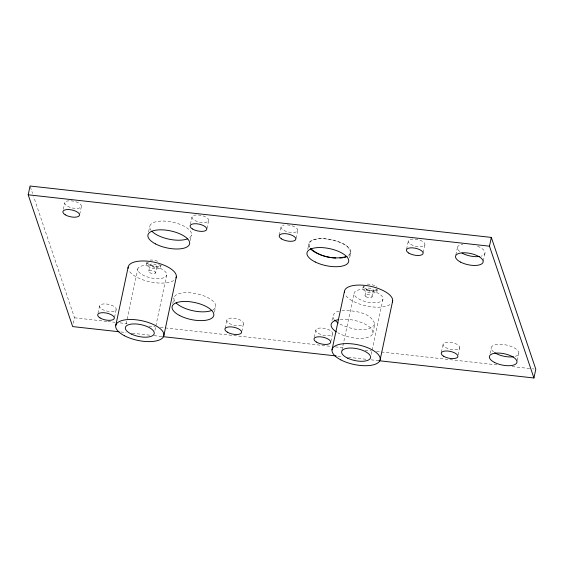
<?xml version="1.0" encoding="UTF-8"?>
<svg xmlns="http://www.w3.org/2000/svg" width="564" height="564" viewBox="0 0 564 564"><rect width="100%" height="100%" fill="white"/><g stroke="black" fill="none" stroke-linecap="round" stroke-linejoin="round"><path stroke-width="0.42" stroke-dasharray="2.82 2.11" d="M339.175 311.095C335.368 311.42 330.885 315.48 334.008 319.238M372.86 333.077L374.729 324.3C371.655 312.153 352.606 310.256 342.066 310.595M349.447 257.854C354.975 245.079 336.919 240.765 327.966 239.228C322.122 238.086 305.892 237.93 309.784 247.533M63.365 209.307L64.719 202.92M79.728 214.249L81.427 206.269M73.348 323.391L74.533 317.807L33.727 196.864M97.995 313.239L99.525 306.055M114.527 317.391L116.226 309.41M126.117 323.969L137.827 268.887M148.6 231.903L149.784 226.312M146.52 264.333L147.021 261.992M148.741 271.178L150.109 264.735M155.72 272.891A3.603 1.473 12 0 0 150.983 270.41A3.603 1.473 12 0 0 149.989 272.8A3.603 1.473 12 0 0 155.72 272.891L157.088 266.455A3.603 1.473 12 0 0 152.35 263.973A3.603 1.473 12 0 0 151.356 266.363A3.603 1.473 12 0 0 157.088 266.455M160.585 267.308L161.078 264.967A7.212 2.947 12 0 1 154.05 266.243A7.212 2.947 12 0 1 147.098 262.471M154.931 330.264L155.664 326.817M155.847 325.957L166.634 275.183A14.749 6.021 12 0 0 146.287 265.397A14.749 6.021 12 0 0 143.771 275.521A14.749 6.021 12 0 0 166.634 275.183M172.767 303.524L173.952 297.94M190.442 224.282L191.964 217.098M190.315 240.539L191.499 234.948M206.974 228.434L208.673 220.453M214.482 312.16L215.667 306.576M225.071 328.22L226.77 320.239M241.773 331.569L243.472 323.588M279.342 235.005L281.041 227.024M296.044 238.361L297.743 230.38M307.747 249.239L308.938 243.648M314.317 337.342L315.84 330.166M331.992 320.451L333.007 315.664M330.849 341.495L332.541 333.514M341.883 350.653L354.143 292.991M362.835 288.437L363.336 286.096A7.212 2.947 12 0 0 369.265 290.115A7.212 2.947 12 0 0 377.133 289.487M365.007 295.55L366.381 289.113M372.085 296.72L373.453 290.284M376.9 291.419L377.33 289.402M371.246 354.368L371.979 350.921M372.162 350.061L382.956 299.287A14.749 6.021 12 0 0 362.603 289.501A14.749 6.021 12 0 0 360.086 299.625A14.749 6.021 12 0 0 382.956 299.287M406.588 249.182L408.287 241.202M423.289 252.538L424.988 244.557M455.846 254.872L457.376 247.688M441.393 352.324L443.085 344.343M458.264 354.876L459.787 347.692M483.327 260.97L485.026 252.989M490.017 353.543L491.209 347.96M517.336 360.445L518.859 353.261M374.729 324.3C367.735 334.494 348.298 328.29 339.218 323.729M350.463 253.067L348.263 255.703M74.533 317.807L106.92 321.409M107.794 321.508L114.795 322.291M120.047 322.876L127.048 323.658M148.931 326.098L155.058 326.775M160.31 327.36L330.99 346.381M335.361 346.867L344.118 347.847M365.119 350.188L371.253 350.864M376.498 351.45L497.286 364.915M512.168 366.572L531.422 368.715M532.296 368.814L534.052 369.011M120.809 331.949L126.061 332.534M132.188 333.218L150.567 335.263M154.071 335.651L161.946 336.532M337.871 356.138L342.249 356.624M348.376 357.308L367.636 359.451M371.133 359.839L379.015 360.72M30.35 186.853L32.599 193.522M477.56 246.249A14.093 5.753 12 0 1 480.923 256.218M459.709 251.579A14.093 5.753 12 0 1 462.79 244.205M493.542 351.851A14.093 5.753 12 0 1 496.623 344.477A14.093 5.753 12 0 1 515.468 348.594A14.093 5.753 12 0 1 514.756 356.49M70.958 200.798A8.523 3.483 12 0 1 81.272 206.734A8.523 3.483 12 0 1 67.997 206.523A8.523 3.483 12 0 1 69.323 200.77M198.204 214.976A8.523 3.483 12 0 1 208.518 220.912A8.523 3.483 12 0 1 195.243 220.7A8.523 3.483 12 0 1 196.568 214.947M287.273 224.902A8.523 3.483 12 0 1 297.686 230.613A8.523 3.483 12 0 1 285.292 231.071A8.523 3.483 12 0 1 284.164 225.015M149.975 260.096A7.212 2.947 12 0 1 159.133 262.034M367.242 284.122A7.212 2.947 12 0 1 375.455 286.138M376.167 286.625A7.212 2.947 12 0 1 376.745 287.125M174.741 301.225A21.305 8.7 12 0 1 197.28 293.893A21.305 8.7 12 0 1 212.938 309.862M151.18 230.457A21.305 8.7 12 0 1 172.182 222.068A21.305 8.7 12 0 1 188.771 238.241M309.276 247.208A21.615 8.827 12 0 1 331.477 239.707A21.615 8.827 12 0 1 348.876 255.577M389.978 304.602A24.576 10.039 12 0 1 365.874 305.829A24.576 10.039 12 0 1 345.196 294.619M173.663 280.498A24.576 10.039 12 0 1 149.559 281.725A24.576 10.039 12 0 1 128.881 270.508M158.639 264.375A7.212 2.947 12 0 1 158.301 268.661A7.212 2.947 12 0 1 148.071 266.497A7.212 2.947 12 0 1 149.474 262.436M375.673 288.965A7.212 2.947 12 0 1 374.334 292.822A7.212 2.947 12 0 1 364.626 290.763A7.212 2.947 12 0 1 364.943 286.695M340.198 319.372A21.305 8.7 12 0 1 368.341 326.098A21.305 8.7 12 0 1 366.248 337.751A21.305 8.7 12 0 1 337.794 332.76M101.922 309.178A8.523 3.483 12 0 0 115.944 310.087A8.523 3.483 12 0 0 105.757 303.933A8.523 3.483 12 0 0 101.922 309.178M229.167 323.355A8.523 3.483 12 0 0 243.19 324.272A8.523 3.483 12 0 0 233.002 318.11A8.523 3.483 12 0 0 229.167 323.355M318.237 333.282A8.523 3.483 12 0 0 332.259 334.198A8.523 3.483 12 0 0 322.079 328.036A8.523 3.483 12 0 0 318.237 333.282M410.684 244.325A8.523 3.483 12 0 0 424.706 245.234A8.523 3.483 12 0 0 414.526 239.08A8.523 3.483 12 0 0 410.684 244.325M445.482 347.459A8.523 3.483 12 0 0 459.505 348.376A8.523 3.483 12 0 0 449.325 342.214A8.523 3.483 12 0 0 445.482 347.459M365.98 296.713A3.603 1.473 12 0 0 371.944 297.165A3.603 1.473 12 0 0 367.728 294.535A3.603 1.473 12 0 0 365.98 296.713M367.347 290.277A3.603 1.473 12 0 0 373.312 290.721A3.603 1.473 12 0 0 369.096 288.098A3.603 1.473 12 0 0 367.347 290.277"/><path stroke-width="0.85" d="M119.06 331.752L72.671 326.584L28.2 194.799L30.068 186.014L491.329 237.416L535.8 369.201L533.932 377.986L379.015 360.72M115.698 325.724L128.141 267.202M163.884 335.39L176.32 276.868M332.02 349.828L344.456 291.306M380.199 359.494L392.643 300.972M533.932 377.986L489.467 246.193L491.329 237.416M347.064 256.338C334.84 260.089 319.95 256.972 310.426 248.393M28.2 194.799L489.467 246.193M162.82 336.63L336.123 355.94M338.146 323.052L334.663 320.098M479.611 256.472A14.093 5.753 12 0 1 461.986 253.088M513.444 356.744A14.093 5.753 12 0 1 494.6 352.627M211.93 310.355A21.305 8.7 12 0 1 176.116 302.946M187.763 238.734A21.305 8.7 12 0 1 151.949 231.318M345.767 257.057A21.615 8.827 12 0 1 344.463 257.41M343.032 257.699A21.615 8.827 12 0 1 339.873 258.037M335.777 258.037A21.615 8.827 12 0 1 320.324 254.773M319.76 254.554A21.615 8.827 12 0 1 310.637 248.957M344.442 292.371A24.576 10.039 12 0 1 369.963 286.181A24.576 10.039 12 0 1 392.361 301.987M128.127 268.267A24.576 10.039 12 0 1 153.648 262.077A24.576 10.039 12 0 1 176.038 277.883M336.475 331.963A21.305 8.7 12 0 1 338.696 319.584M460.562 262.105A14.093 5.753 12 0 0 482.988 262.471A14.093 5.753 12 0 0 464.454 252.778A14.093 5.753 12 0 0 460.562 262.105M494.395 362.377A14.093 5.753 12 0 0 516.821 362.744A14.093 5.753 12 0 0 498.294 353.05A14.093 5.753 12 0 0 494.395 362.377M408.815 253.102A8.523 3.483 12 0 0 422.838 254.019A8.523 3.483 12 0 0 412.658 247.857A8.523 3.483 12 0 0 408.815 253.102M443.621 356.236A8.523 3.483 12 0 0 457.637 357.153A8.523 3.483 12 0 0 447.456 350.998A8.523 3.483 12 0 0 443.621 356.236M316.376 342.059A8.523 3.483 12 0 0 330.391 342.975A8.523 3.483 12 0 0 320.211 336.814A8.523 3.483 12 0 0 316.376 342.059M281.57 238.924A8.523 3.483 12 0 0 295.592 239.834A8.523 3.483 12 0 0 285.412 233.679A8.523 3.483 12 0 0 281.57 238.924M192.5 228.998A8.523 3.483 12 0 0 206.523 229.908A8.523 3.483 12 0 0 196.335 223.753A8.523 3.483 12 0 0 192.5 228.998M227.299 332.133A8.523 3.483 12 0 0 241.321 333.049A8.523 3.483 12 0 0 231.141 326.887A8.523 3.483 12 0 0 227.299 332.133M100.054 317.955A8.523 3.483 12 0 0 114.076 318.871A8.523 3.483 12 0 0 103.896 312.71A8.523 3.483 12 0 0 100.054 317.955M65.255 214.821A8.523 3.483 12 0 0 79.277 215.73A8.523 3.483 12 0 0 69.09 209.575A8.523 3.483 12 0 0 65.255 214.821M124.489 335.77A24.576 10.039 12 0 0 163.602 336.405A24.576 10.039 12 0 0 131.285 319.492A24.576 10.039 12 0 0 124.489 335.77M131.327 334.043A14.749 6.021 12 0 0 154.198 333.705A14.749 6.021 12 0 0 133.844 323.919A14.749 6.021 12 0 0 131.327 334.043M340.804 359.874A24.576 10.039 12 0 0 379.917 360.509A24.576 10.039 12 0 0 347.6 343.603A24.576 10.039 12 0 0 340.804 359.874M347.65 358.154A14.749 6.021 12 0 0 370.513 357.809A14.749 6.021 12 0 0 350.166 348.023A14.749 6.021 12 0 0 347.65 358.154M155.516 243.93A21.305 8.7 12 0 0 189.412 244.48A21.305 8.7 12 0 0 161.403 229.823A21.305 8.7 12 0 0 155.516 243.93M179.683 315.551A21.305 8.7 12 0 0 213.58 316.101A21.305 8.7 12 0 0 185.57 301.451A21.305 8.7 12 0 0 179.683 315.551M315.29 262.02A21.305 8.7 12 0 0 348.601 261.844A21.305 8.7 12 0 0 319.612 247.547A21.305 8.7 12 0 0 315.29 262.02"/></g></svg>
